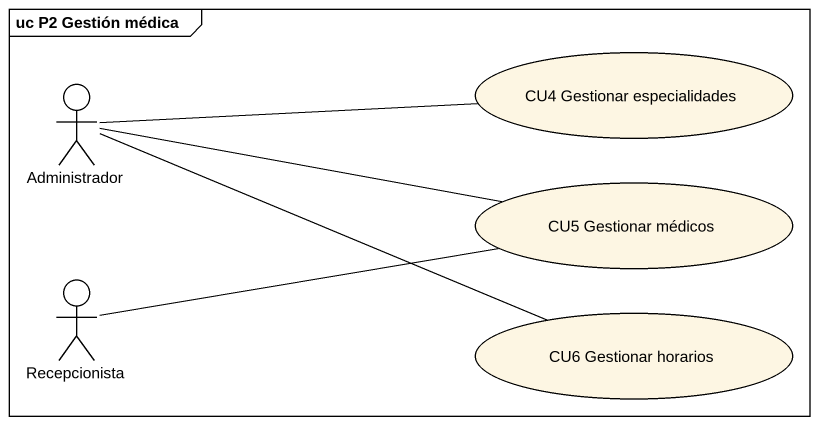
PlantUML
@startuml
mainframe uc P2 Gestión médica
actor Administrador
usecase "CU4 Gestionar especialidades" as CU4_Gestionar_especialidades
usecase "CU5 Gestionar médicos" as CU5_Gestionar_médicos
actor Recepcionista
usecase "CU6 Gestionar horarios" as CU6_Gestionar_horarios
Administrador -right- CU4_Gestionar_especialidades
Administrador -right- CU5_Gestionar_médicos
Administrador -right- CU6_Gestionar_horarios
Recepcionista -right- CU5_Gestionar_médicos
@enduml
